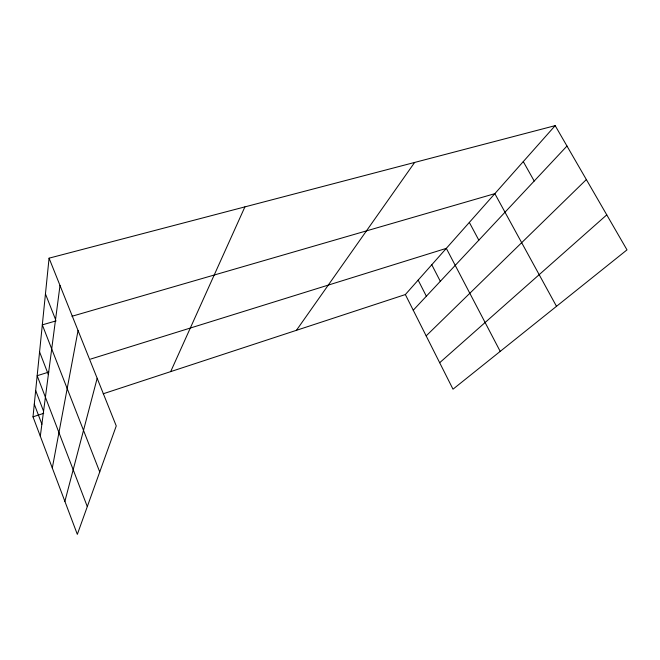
<?xml version="1.0" encoding="UTF-8"?>
<svg xmlns="http://www.w3.org/2000/svg" width="660" height="660" viewBox="0 0 660 660"><rect width="100%" height="100%" fill="white"/><g stroke="black" fill="none" stroke-linecap="round" stroke-linejoin="round"><path stroke-width="0.99" d="M49.071 258.167L116.251 425.939L77.335 534.361L33 416.839L49.071 258.167L555.176 125.639L627 249.876L452.999 389.185L405.355 294.55L555.176 125.639M40.309 436.219L60.002 285.466M52.305 468.006L78.053 330.545M64.886 501.369L97.168 378.287M170.676 371.621L244.901 206.885M296.423 330.322L414.653 162.434M413.242 310.225L566.973 146.042M426.162 335.882L586.352 179.569M439.675 362.719L606.763 214.871M33 416.839L43.725 413.317M103.224 393.772L405.355 294.55M48.815 372.083L37.166 375.713L87.301 506.599M90.569 359.089L446.325 248.358L500.214 351.384M56.149 320.859L42.314 324.868L99.742 471.949M71.965 316.272L494.843 193.652L556.495 306.331M523.281 161.593L534.204 181.038M469.334 222.412L478.83 240.182M431.78 264.759L440.319 281.308M418.151 280.12L426.352 296.224M45.449 293.931L55.556 319.514M39.575 351.895L48.361 374.616M35.665 390.497L43.576 411.254M34.287 404.167L41.885 424.207"/></g></svg>
